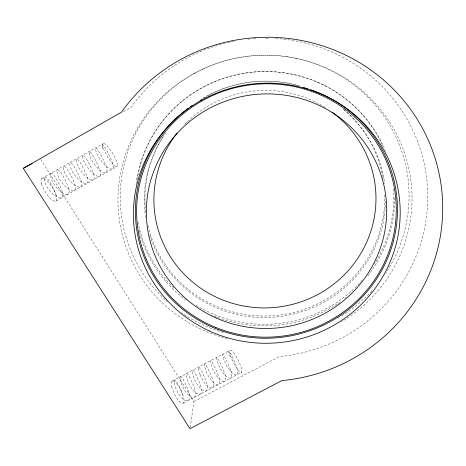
<?xml version="1.0" encoding="UTF-8"?>
<svg xmlns="http://www.w3.org/2000/svg" width="466" height="466" viewBox="0 0 466 466"><rect width="100%" height="100%" fill="white"/><g stroke="black" fill="none" stroke-linecap="round" stroke-linejoin="round"><path stroke-width="0.35" stroke-dasharray="2.33 1.75" d="M190.204 427.258L193.949 401.546L40.525 159.069M182.142 101.227L182.526 100.906M123.671 111.537L131.628 106.662A162.984 159.483 -7.6 0 1 226.761 42.86M41.794 178.49L103.161 143.58M56.089 200.951L117.123 166.484M171.971 381.159L230.029 350.321M183.441 403.008L241.708 372.287M193.949 401.546L279.268 356.601L281.784 356.35A162.984 159.483 -7.6 0 0 427.724 193.25A162.984 159.483 -7.6 0 0 274.427 38.451M193.885 73.605L194.84 73.15M202.46 69.271L203.263 68.892M286.421 56.636L287.202 56.776M295.718 58.285L296.679 58.454M317.119 82.016L317.562 82.22M324.668 85.546L325.157 85.773M227.455 42.691A162.984 159.483 -7.6 0 1 235.173 41.06M247.941 39.179A162.984 159.483 -7.6 0 1 249.368 39.033M253.655 38.666A162.984 159.483 -7.6 0 1 257.232 38.445M265.83 38.224A162.984 159.483 -7.6 0 1 269.412 38.264M220.063 336.545A147.105 143.912 -7.5 0 1 139.532 124.836A147.105 143.912 -7.5 0 1 369.124 96.975A147.105 143.912 -7.5 0 1 341.345 321.831M227.268 338.572A147.105 143.912 -7.5 0 1 220.715 336.749M185.019 124.067A111.083 108.724 -7.5 0 1 187.035 122.063M187.548 121.574A111.083 108.724 -7.5 0 1 326.136 108.065M165.063 299.644A144.466 141.448 -7.6 0 1 154.042 106.265A144.466 141.448 -7.6 0 1 350.38 82.301A144.466 141.448 -7.6 0 1 386.029 272.668M371.752 290.994A144.466 141.448 -7.6 0 1 341.689 315.913M339.213 317.428A144.466 141.448 -7.6 0 1 337.961 318.162M223.272 332.433A144.466 141.448 -7.6 0 1 181.49 312.773M167.212 301.601A144.466 141.448 -7.6 0 1 165.593 300.139M393.578 188.916A129.105 126.385 -7.6 0 1 374.478 263.907M362.117 280.381A129.105 126.385 -7.6 0 1 196.005 305.23M173.62 287.86A129.105 126.385 -7.6 0 1 138.035 222.334M137.208 179.526A129.105 126.385 -7.6 0 1 247.947 72.614A129.105 126.385 -7.6 0 1 383 146.493M384.77 194.986A119.983 117.444 -7.6 0 1 279.67 315.051A119.983 117.444 -7.6 0 1 147.891 225.136M145.637 211.937A119.983 117.444 -7.6 0 1 165.68 133.026M202.739 98.384A119.983 117.444 -7.6 0 1 300.5 86.169M343.372 109.294A119.983 117.444 -7.6 0 1 382.638 175.659M382.767 176.323A119.983 117.444 -7.6 0 1 383.454 180.301M394.743 197.718A129.88 127.113 -7.6 0 1 367.389 276.251M346.232 297.419A129.88 127.113 -7.6 0 1 345.108 298.298M339.935 302.102A129.88 127.113 -7.6 0 1 338.17 303.314M336.982 304.106A129.88 127.113 -7.6 0 1 216.801 317.113M216.137 316.857A129.88 127.113 -7.6 0 1 211.523 314.946M186.254 300.343A129.88 127.113 -7.6 0 1 139.742 233.221M139.544 232.522A129.88 127.113 -7.6 0 1 138.635 229.027M135.996 184.32A129.88 127.113 -7.6 0 1 247.97 72.76A129.88 127.113 -7.6 0 1 385.434 150.803M385.615 201.242A120.706 118.114 -7.5 0 1 281.901 316.315A120.706 118.114 -7.5 0 1 149.802 235.254M145.654 217.599A120.706 118.114 -7.5 0 1 164.02 135.274M203.7 97.971A120.706 118.114 -7.5 0 1 207.422 95.885M208.052 95.553A120.706 118.114 -7.5 0 1 298.112 85.616M343.972 109.661A120.706 118.114 -7.5 0 1 384.666 183.761M102.916 148.73A13.234 1.666 64.7 0 1 104.699 147.029A13.234 1.666 64.7 0 1 112.755 163.758A13.293 4.404 52.9 0 1 107.751 167.504A13.293 4.404 52.9 0 1 96.41 152.423A13.223 1.794 64.6 0 1 98.343 150.64A13.223 1.794 64.6 0 1 106.429 167.335A13.287 4.526 52.7 0 1 101.268 171.168A13.287 4.526 52.7 0 1 89.909 156.116A13.205 1.922 64.5 0 1 92 154.246A13.205 1.922 64.5 0 1 100.114 170.905A13.275 4.648 52.6 0 1 94.802 174.826A13.275 4.648 52.6 0 1 83.42 159.803A13.194 2.05 64.4 0 1 85.668 157.84A13.194 2.05 64.4 0 1 93.806 174.47A13.269 4.765 52.4 0 1 88.342 178.472A13.269 4.765 52.4 0 1 76.942 163.484A13.182 2.179 64.3 0 1 79.342 161.434A13.182 2.179 64.3 0 1 87.509 178.029A13.264 4.887 52.3 0 1 81.9 182.119A13.264 4.887 52.3 0 1 70.477 167.16A13.17 2.307 64.2 0 1 73.034 165.022A13.17 2.307 64.2 0 1 81.23 181.583A13.252 5.01 52.1 0 1 75.463 185.753A13.252 5.01 52.1 0 1 64.023 170.824A13.153 2.435 64.2 0 1 66.731 168.599A13.153 2.435 64.2 0 1 74.956 185.124A13.246 5.126 51.9 0 1 69.038 189.382A13.246 5.126 51.9 0 1 57.58 174.488A13.141 2.557 64.1 0 1 60.446 172.175A13.141 2.557 64.1 0 1 68.694 188.666A13.24 5.248 51.8 0 1 62.63 193.006A13.24 5.248 51.8 0 1 51.149 178.14A13.13 2.685 64 0 1 54.167 175.74A13.13 2.685 64 0 1 62.438 192.202M56.2 195.732A13.118 2.808 63.9 0 0 47.899 179.305A13.118 2.808 63.9 0 0 44.724 181.792A13.229 5.365 51.6 0 0 56.229 196.623A13.229 5.365 51.6 0 0 62.438 192.202M230.489 369.666A12.372 1.159 66.8 0 0 223.564 355.098A12.372 1.159 66.8 0 0 224.676 361.529A12.349 4.258 60 0 0 234.707 374.693A12.349 4.258 60 0 0 236.501 366.492A12.384 1.048 66.7 0 0 229.604 351.894A12.384 1.048 66.7 0 0 230.856 358.255M200.054 374.577A12.302 4.689 60.4 0 0 210.16 387.642A12.302 4.689 60.4 0 0 212.496 379.173A12.349 1.497 67.1 0 0 205.506 364.686A12.349 1.497 67.1 0 0 206.193 371.326A12.314 4.584 60.3 0 0 216.282 384.415A12.314 4.584 60.3 0 0 218.484 376.01A12.361 1.386 67 0 0 211.517 361.494A12.361 1.386 67 0 0 212.345 368.064A12.326 4.474 60.2 0 0 222.416 381.176A12.326 4.474 60.2 0 0 224.478 372.841A12.366 1.27 66.9 0 0 217.535 358.302A12.366 1.27 66.9 0 0 218.502 364.796A12.337 4.369 60.1 0 0 228.556 377.938A12.337 4.369 60.1 0 0 230.484 369.672M182.719 394.912A12.308 2.05 67.6 0 0 175.6 380.565A12.308 2.05 67.6 0 0 175.595 387.543A12.262 5.114 60.8 0 0 185.777 400.504A12.262 5.114 60.8 0 0 188.654 391.778A12.314 1.94 67.5 0 0 181.565 377.396A12.314 1.94 67.5 0 0 181.693 384.31A12.273 5.01 60.7 0 0 191.858 397.3A12.273 5.01 60.7 0 0 194.602 388.632A12.326 1.829 67.4 0 0 187.536 374.227A12.326 1.829 67.4 0 0 187.804 381.072A12.279 4.905 60.6 0 0 197.945 394.085A12.279 4.905 60.6 0 0 200.555 385.487A12.332 1.718 67.3 0 0 193.512 371.053A12.332 1.718 67.3 0 0 193.92 377.827A12.291 4.794 60.5 0 0 204.05 390.863A12.291 4.794 60.5 0 0 206.52 382.33A12.343 1.608 67.2 0 0 199.506 367.872A12.343 1.608 67.2 0 0 200.054 374.577M171.738 386.623A12.419 3.711 64.3 0 0 182.573 403.44A12.419 3.711 64.3 0 0 178.676 386.337A12.419 3.711 64.3 0 0 171.738 386.623M41.427 183.744A13.316 4.246 57.9 0 0 54.982 201.26A13.316 4.246 57.9 0 0 50.229 184.286A13.316 4.246 57.9 0 0 41.427 183.744M230.536 355.442A12.512 2.645 63.4 0 0 241.085 372.584A12.512 2.645 63.4 0 0 235.895 356.012A12.512 2.645 63.4 0 0 230.536 355.442M103.528 148.468A13.421 3.029 59 0 0 116.296 166.636A13.421 3.029 59 0 0 110.477 150.093A13.421 3.029 59 0 0 103.528 148.468"/><path stroke-width="0.7" d="M23.3 168.308L121.504 112.16L121.935 111.555A176.41 171.966 -7.5 0 1 418.363 121.096A176.41 171.966 -7.5 0 1 284.633 380.308L281.918 380.576L189.994 428.685L23.3 168.308L32.23 163.519M331.978 112.079A111.083 108.724 -7.5 0 1 353.234 264.618A111.083 108.724 -7.5 0 1 197.31 285.792A111.083 108.724 -7.5 0 1 177.074 133.119M326.311 96.276A131.08 127.812 -7.5 0 1 372.555 284.703A131.08 127.812 -7.5 0 1 174.4 301.98A131.08 127.812 -7.5 0 1 188.182 108.316M190.483 106.673A131.08 127.812 -7.5 0 1 192.231 105.467M200.025 100.574A131.08 127.812 -7.5 0 1 201.871 99.526M303.244 87.433A131.08 127.812 -7.5 0 1 307.997 88.86M310.688 89.752A131.08 127.812 -7.5 0 1 317.305 92.227M317.963 92.495A131.08 127.812 -7.5 0 1 325.682 95.961M209.187 330.895A133.451 130.008 -7.4 0 0 399.805 202.337A133.451 130.008 -7.4 0 0 191.415 106.399A133.451 130.008 -7.4 0 0 209.187 330.895M216.201 318.01A120.24 117.234 -7.4 0 0 386.203 199.687A120.24 117.234 -7.4 0 0 197.147 115.848A120.24 117.234 -7.4 0 0 216.201 318.01M215.257 327.231A129.874 126.636 -7.5 0 0 395.354 194.706A129.874 126.636 -7.5 0 0 188.713 109.498A129.874 126.636 -7.5 0 0 215.257 327.231"/></g></svg>
